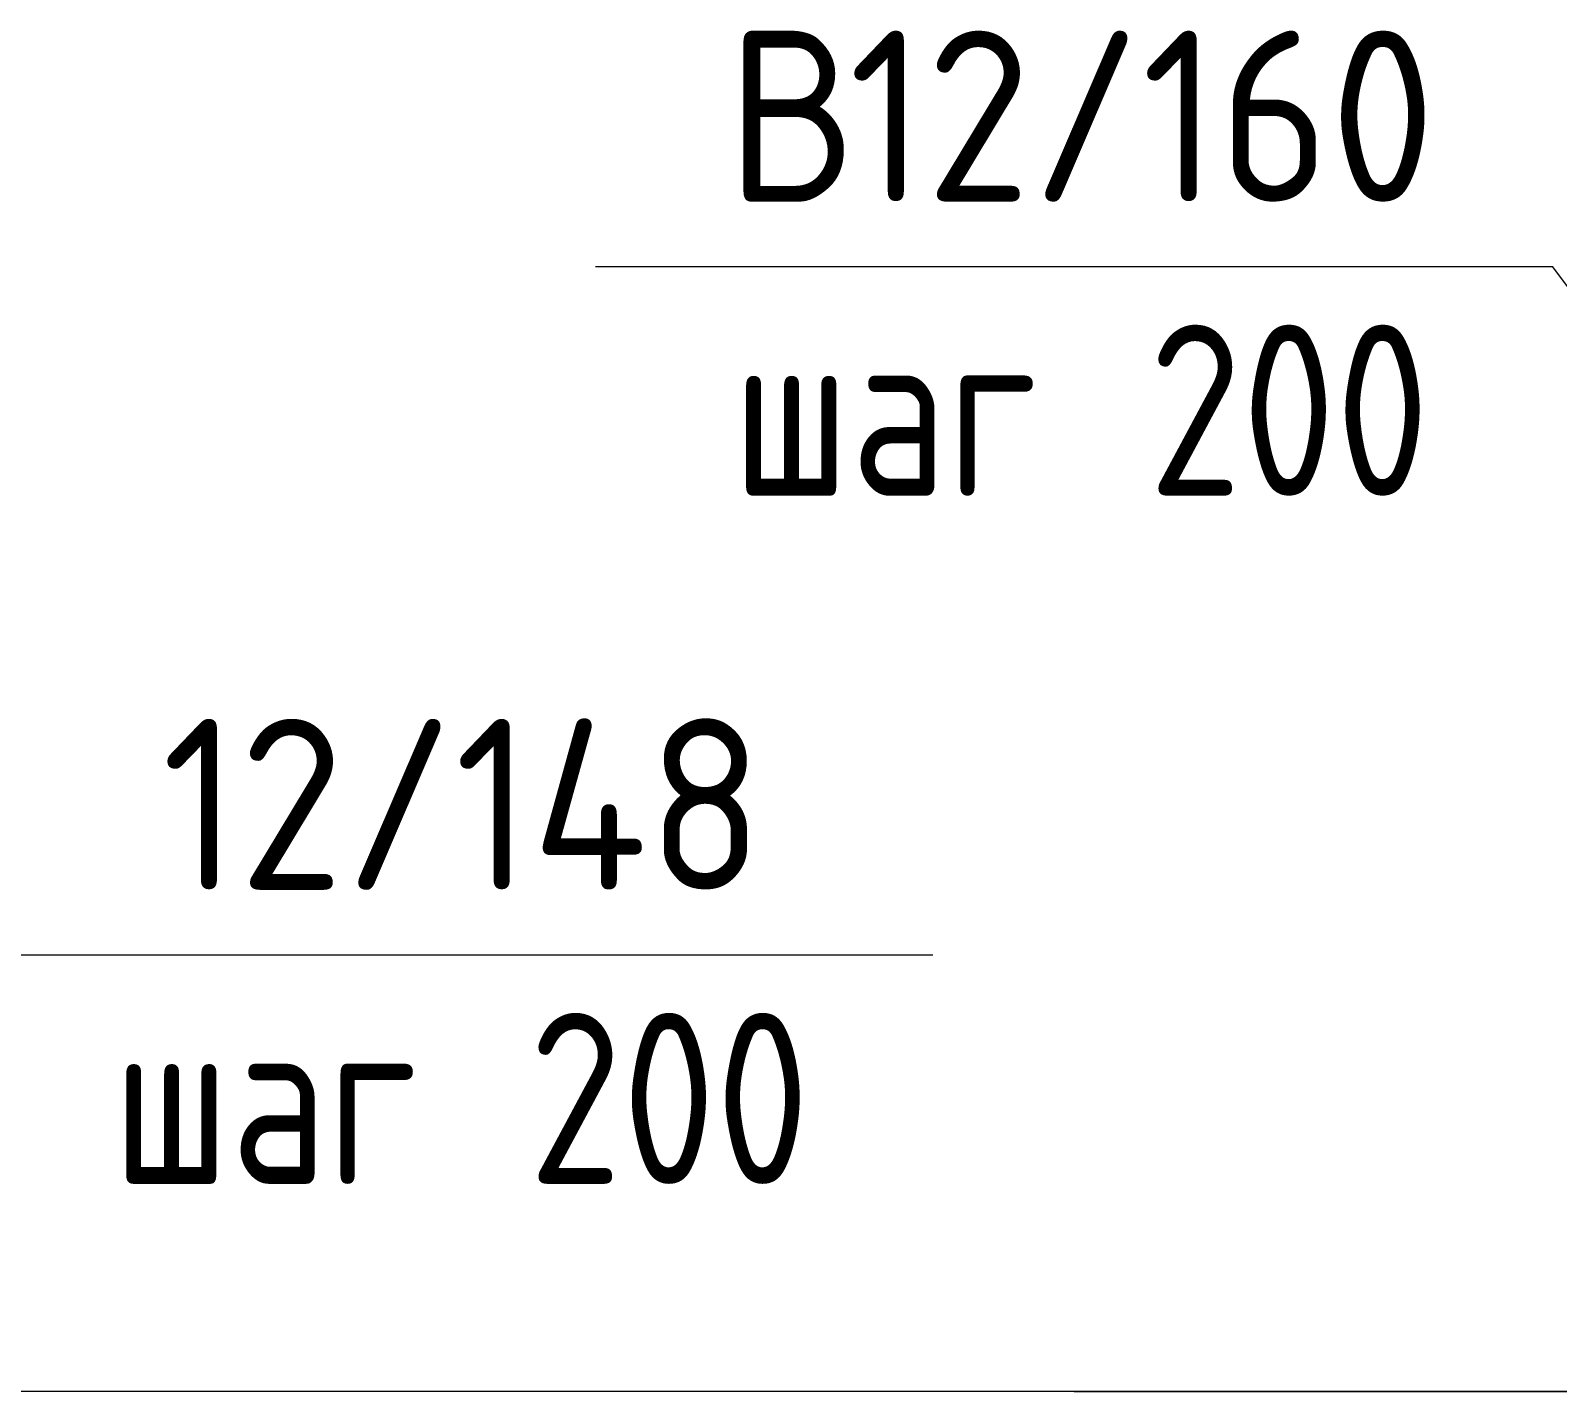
# Model space of a CAD drawing. Header units: millimetres. Extents: x 30199 to 68228, y -5153 to 33546.
# Drawn here: x 60270 to 60828, y -2950 to -2453 of the extents above; entities that cross this region are included whole.
import ezdxf

# ---------------------------------------------------------------- set-up
doc = ezdxf.new("R2010")
doc.units = ezdxf.units.MM
for name, color, linetype, lineweight in [('AA_Vinoska', 7, 'Continuous', 9), ('AA_Visotnaya otmetka', 7, 'Continuous', 9), ('KR_Fundament', 7, 'Continuous', 20)]:
    doc.layers.add(name, color=color, linetype=linetype, lineweight=lineweight)
doc.styles.add('ISOCPEUR_1', font='isocpeur.TTF', dxfattribs={"width": 0.9, "height": 62.5})
doc.styles.add('ISOCPEUR_8', font='isocpeur.TTF', dxfattribs={"width": 0.8, "height": 62.5})

# ---------------------------------------------------------------- blocks, each defined once
blk = doc.blocks.new('042_М_Арматуры - Диам длина поз _ Комментарий-3662934-1-1 Армирование')
at = {"layer": 'AA_Vinoska'}
blk.add_line((-32051.27, -2790.4), (-31701.27, -2790.4), dxfattribs=at)

msp = doc.modelspace()

# ---------------------------------------------------------------- linework, layer by layer
at = {"layer": 'AA_Vinoska'}
msp.add_line((60904.0559, -2642.5926), (60826.3798, -2538.8367), dxfattribs=at)
at = {"layer": 'AA_Visotnaya otmetka'}
for q in [(61758.8271, -2950), (60651.3952, -2950)]:
    msp.add_line((60651.3952, -2950), q, dxfattribs=at)
at = {"layer": 'KR_Fundament'}
msp.add_line((60875.9112, -2950), (59711.2664, -2950), dxfattribs=at)

# ---------------------------------------------------------------- block references
at = {"layer": 'AA_Vinoska'}
for p in [(92527.6494, 251.5625), (92300.9728, 0)]:
    msp.add_blockref('042_М_Арматуры - Диам длина поз _ Комментарий-3662934-1-1 Армирование', p, dxfattribs=at)

# ---------------------------------------------------------------- texts
at = {"layer": 'AA_Vinoska', "char_height": 62.5, "attachment_point": 1}
for s, insert, width, style in [('\\fISOCPEUR|b0|i0|c204|p34|;\\W.9;В', (60524.3833, -2452.5805), 54.113906, 'ISOCPEUR_1'), ('12/160', (60569.0318, -2452.5805), 263.354344, 'ISOCPEUR_1'), (' 200', (60646.8062, -2560.0568), 166.751, 'ISOCPEUR_8'), ('шаг', (60526.4208, -2560.0568), 145.907125, 'ISOCPEUR_8'), ('12/148', (60317.8443, -2704.143), 268.765734, 'ISOCPEUR_1'), (' 200', (60420.1297, -2811.6193), 166.751, 'ISOCPEUR_8'), ('шаг', (60299.7443, -2811.6193), 145.907125, 'ISOCPEUR_8')]:
    msp.add_mtext(s, dxfattribs=dict(at, insert=insert, width=width, style=style))

doc.saveas('drawing.dxf')
